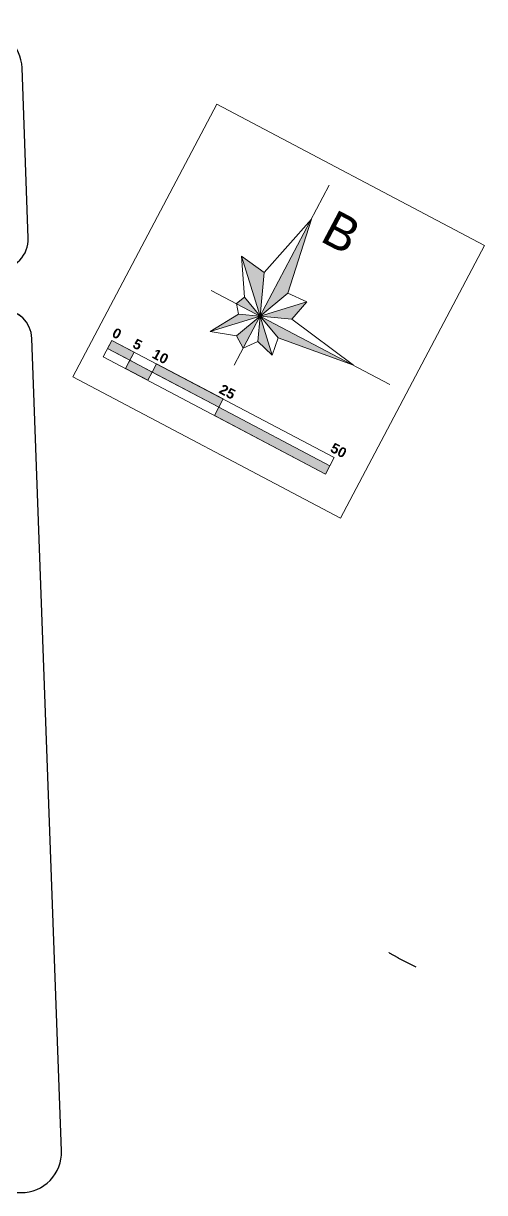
# Model space of a CAD drawing. Header units: metres. Extents: x -86 to 326, y -33 to 278.
# Drawn here: x 234.4 to 326.1, y 7.2 to 239.9 of the extents above; entities that cross this region are included whole.
import ezdxf

# ---------------------------------------------------------------- set-up
doc = ezdxf.new("R2010")
doc.units = ezdxf.units.M
doc.header["$MEASUREMENT"] = 0
doc.layers.add('EWD-LongDuong', color=4, linetype='Continuous')
doc.layers.add('TENBANDO', color=7, linetype='Continuous')
for name, color, linetype, lineweight in [('EWD-Thay', 125, 'Continuous', 9), ('Hatch', 250, 'Continuous', 0), ('text ghi chu', 7, 'Continuous', 13), ('ViewKhung', 7, 'Continuous', 0)]:
    doc.layers.add(name, color=color, linetype=linetype, lineweight=lineweight)
doc.styles.add('STYLE3', font='', dxfattribs={"height": 2})
doc.styles.add('TEXT HUYEN', font='', dxfattribs={"height": 5})
doc.styles.get('STYLE3').set_extended_font_data('.VnArialH', bold=True)
doc.styles.get('TEXT HUYEN').set_extended_font_data('.VnBlackH')

# ---------------------------------------------------------------- blocks, each defined once
blk = doc.blocks.new('Hoa gio Phu Yen')
h = blk.add_hatch(color=256)
h.dxf.hatch_style = 1
h.paths.add_polyline_path([(0, 0), (4.65, 11.23), (0, 37.09)])
h.paths.add_polyline_path([(9.9, 4.1), (11.72, 11.72), (0, 0)])
h.paths.add_polyline_path([(0, 0), (8.77, -3.63), (35.63, 0)])
h.paths.add_polyline_path([(0, 0), (3.28, -7.91), (9.8, -9.8)])
h.paths.add_polyline_path([(-4, -9.66), (0, -12.24), (0, 0)])
h.paths.add_polyline_path([(-12.49, -12.49), (0, 0), (-6.75, -2.8)])
h.paths.add_polyline_path([(-9.11, 0), (0, 0), (-7.69, 3.19)])
h.paths.add_polyline_path([(-5.68, 13.71), (-15.06, 15.06), (0, 0)])
for p, q in [((0, 50.07), (0, -18.8)), ((0, 37.09), (-5.68, 13.71)), ((4.65, 11.23), (0, 37.09)), ((0, 0), (-15.06, 15.06)), ((-5.68, 13.71), (-15.06, 15.06)), ((-15.06, 15.06), (-7.69, 3.19)), ((0, 0), (-5.68, 13.71)), ((0, 0), (11.72, 11.72)), ((0, 0), (4.65, 11.23)), ((11.72, 11.72), (4.65, 11.23)), ((9.9, 4.1), (11.72, 11.72)), ((0, 0), (9.9, 4.1)), ((35.63, 0), (9.9, 4.1)), ((-18.7, 0), (49.54, 0)), ((0, 0), (-12.49, -12.49)), ((-7.69, 3.19), (-9.11, 0)), ((-9.11, 0), (-6.75, -2.8)), ((0, 0), (-7.69, 3.19)), ((0, 0), (-6.75, -2.8)), ((0, 0), (-4, -9.66)), ((0, 0), (9.8, -9.8)), ((0, 0), (8.77, -3.63)), ((0, 0), (3.28, -7.91)), ((8.77, -3.63), (35.63, 0)), ((-6.75, -2.8), (-12.49, -12.49)), ((9.8, -9.8), (8.77, -3.63)), ((0, -12.24), (3.28, -7.91)), ((3.28, -7.91), (9.8, -9.8)), ((-12.49, -12.49), (-4, -9.66)), ((-4, -9.66), (0, -12.24))]:
    blk.add_line(p, q)
at = {"style": 'TEXT HUYEN'}
blk.add_text('b', height=12.13, dxfattribs=at).set_placement((5.62, 31.91))
blk = doc.blocks.new('SADF SDFSD F')
at = {"layer": 'EWD-LongDuong'}
blk.add_line((242, 15.53), (236.13, 177.2), dxfattribs=at)
for points in [[(148.7, 236.29), (88.97, 236.69, -0.159031), (87.2, 237.28), (84.69, 239.14, 0.159031), (82.92, 239.73), (56.07, 239.91, 0.414826), (50.03, 233.94), (49.18, 49.27, 0.41555), (55.18, 43.24), (190.24, 43.24, 0.424884), (196.24, 49.46), (191.62, 176.58, -0.426231), (205.68, 191.09), (229.38, 190.98, 0.426231), (235.4, 197.2), (234.17, 231.07, 0.40169), (226.23, 238.78), (154.79, 239.25, 0.159031), (153.01, 238.69), (150.47, 236.86, -0.159031)], [(236.13, 177.2, 0.402298), (230.16, 182.98), (205.64, 183.09, 0.426232), (199.62, 176.87), (205.56, 13.03, 0.403623), (211.56, 7.24), (234, 7.24, 0.424875), (242, 15.53)]]:
    blk.add_lwpolyline(points, format="xyb", close=True, dxfattribs=at)
blk.add_arc((234, 15.24), 8, 270, 2.0794, dxfattribs=at)

msp = doc.modelspace()

# ---------------------------------------------------------------- linework, layer by layer
at = {"layer": 'EWD-LongDuong'}
msp.add_arc((230.13, 176.98), 6, 2.0794, 89.7387, dxfattribs=at)
at = {"layer": 'TENBANDO'}
msp.add_line((307.14, 54.99), (307.19, 55.08), dxfattribs=at)
msp.add_lwpolyline([(307.14, 54.99), (308.9, 54.03), (308.85, 53.94), (312.43, 52.14)], dxfattribs=at)

# ---------------------------------------------------------------- wipeouts: each hides what was drawn before it
msp.add_wipeout([(244.3, 169.55), (297.51, 141.48), (326.13, 195.73), (272.92, 223.8)]).dxf.layer = 'Hatch'

# ---------------------------------------------------------------- next in the draw order: hatches: boundary and pattern name
at = {"layer": 'ViewKhung', "ltscale": 0.5}
h = msp.add_hatch(color=256, dxfattribs=at)
h.paths.add_polyline_path([(256.45, 174.5), (252.03, 176.83), (251.17, 175.2), (255.59, 172.87)])
h.paths.add_polyline_path([(260.01, 170.53), (255.59, 172.87), (254.73, 171.23), (259.15, 168.9)])
h.paths.add_polyline_path([(274.14, 165.17), (260.87, 172.17), (260.01, 170.53), (273.28, 163.53)])
h.paths.add_polyline_path([(295.39, 151.87), (273.28, 163.53), (272.41, 161.9), (294.53, 150.23)])

# ---------------------------------------------------------------- next in the draw order: linework, layer by layer
at = {"layer": 'EWD-Thay'}
msp.add_lwpolyline([(244.3, 169.55), (297.51, 141.48), (326.13, 195.73), (272.92, 223.8)], close=True, dxfattribs=at)
at = {"layer": 'ViewKhung', "ltscale": 0.5}
for p, q in [((252.03, 176.83), (250.3, 173.56)), ((252.03, 176.83), (251.17, 175.2)), ((252.03, 176.83), (296.25, 153.5)), ((296.25, 153.5), (252.03, 176.83)), ((256.45, 174.5), (252.03, 176.83)), ((251.17, 175.2), (273.28, 163.53)), ((251.17, 175.2), (255.59, 172.87)), ((256.45, 174.5), (254.73, 171.23)), ((255.59, 172.87), (256.45, 174.5)), ((250.3, 173.56), (294.53, 150.23)), ((250.3, 173.56), (294.53, 150.23)), ((255.59, 172.87), (254.73, 171.23)), ((260.01, 170.53), (255.59, 172.87)), ((254.73, 171.23), (259.15, 168.9)), ((259.15, 168.9), (260.01, 170.53)), ((260.87, 172.17), (260.01, 170.53)), ((260.01, 170.53), (273.28, 163.53)), ((274.14, 165.17), (260.87, 172.17)), ((273.28, 163.53), (272.41, 161.9)), ((273.28, 163.53), (272.41, 161.9)), ((274.14, 165.17), (273.28, 163.53)), ((273.28, 163.53), (274.14, 165.17)), ((273.28, 163.53), (295.39, 151.87)), ((295.39, 151.87), (273.28, 163.53)), ((272.41, 161.9), (294.53, 150.23)), ((294.53, 150.23), (296.25, 153.5)), ((294.53, 150.23), (295.39, 151.87))]:
    msp.add_line(p, q, dxfattribs=at)

# ---------------------------------------------------------------- next in the draw order: block references
at = {"layer": 'text ghi chu'}
msp.add_blockref('SADF SDFSD F', (0, 0), dxfattribs=at)
at = {"layer": 'ViewKhung', "ltscale": 0.5, "xscale": 0.5879999999999999, "yscale": 0.5879999999999999, "zscale": 0.5879999999999999, "rotation": 332.1830687185222}
msp.add_blockref('Hoa gio Phu Yen', (281.51, 181.65), dxfattribs=at)

# ---------------------------------------------------------------- next in the draw order: texts
at = {"layer": 'ViewKhung', "color": 1, "ltscale": 0.5, "true_color": 0xff0000, "style": 'STYLE3'}
for s, p in [('0', (251.87, 177.68)), ('5', (255.98, 175.51)), ('10', (259.84, 173.47)), ('25', (273.15, 166.45)), ('50', (295.27, 154.78))]:
    msp.add_text(s, height=2, rotation=332.1831, dxfattribs=at).set_placement(p)

doc.saveas('drawing.dxf')
